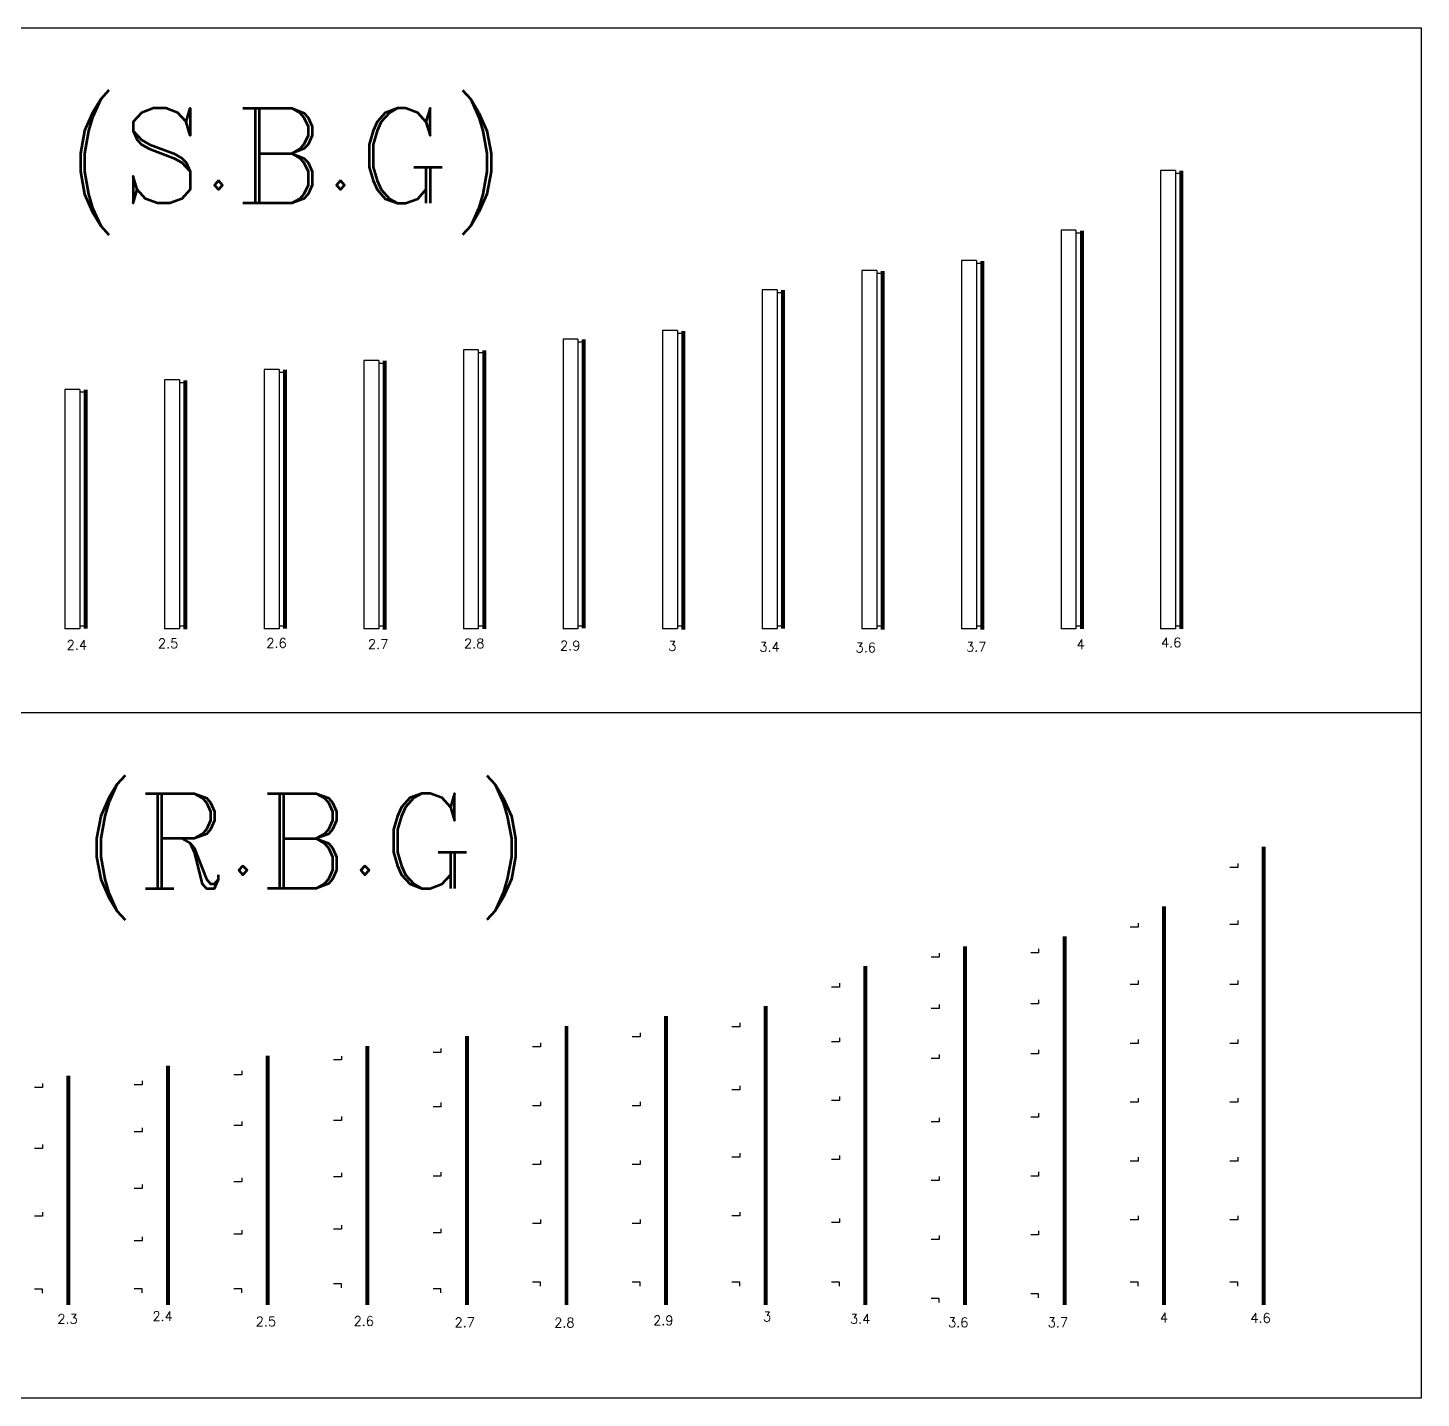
# Model space of a CAD drawing. Extents: x 462150 to 593348, y 35809 to 85242.
# Drawn here: x 579361 to 593348, y 47073 to 60829 of the extents above; entities that cross this region are included whole.
import ezdxf

# ---------------------------------------------------------------- set-up
doc = ezdxf.new("R2010")
doc.units = 0
doc.header["$LTSCALE"] = 500
doc.header["$MEASUREMENT"] = 0
for name, color, linetype in [('AC-DUCT SUPPLY', 4, 'Continuous'), ('AC-R.C.D', 61, 'Continuous'), ('AC-S.C.D.', 150, 'Continuous'), ('M_DIMENSION', 30, 'Continuous'), ('PL-W-TEXT', 7, 'Continuous')]:
    doc.layers.add(name, color=color, linetype=linetype)
doc.styles.add('FF-LOOP', font='romanc.shx', dxfattribs={"height": 2})

# ---------------------------------------------------------------- blocks, each defined once
blk = doc.blocks.new('A$C1E0125C7')
at = {"layer": 'AC-R.C.D', "linetype": 'Continuous', "const_width": 40}
blk.add_lwpolyline([(0, 0), (0, 2800)], dxfattribs=at)
at = {"layer": 'AC-R.C.D', "elevation": 0}
for points in [[(66, 2590, 0, 51.9, 0), (169, 2590, 0, 0, 0), (215, 2590, 0, 0, 0), (215, 2552, 0, 0, 0), (260, 2630, 0, 0, 0)], [(66, 1408, 0, 51.9, 0), (169, 1408, 0, 0, 0), (215, 1408, 0, 0, 0), (215, 1370, 0, 0, 0), (260, 1449, 0, 0, 0)], [(66, 227, 0, 51.9, 0), (169, 227, 0, 0, 0), (215, 227, 0, 0, 0), (215, 265, 0, 0, 0), (260, 186, 0, 0, 0)]]:
    blk.add_lwpolyline(points, format="xyseb", dxfattribs=at)
for points in [[(260, 2630), (260, 2590), (340, 2590)], [(260, 1449), (260, 1408), (340, 1408)], [(260, 186), (260, 227), (340, 227)]]:
    blk.add_lwpolyline(points, dxfattribs=at)
at = {"layer": 'AC-R.C.D'}
for points in [[(66, 1999, 0, 51.9, 0), (169, 1999, 0, 0, 0), (215, 1999, 0, 0, 0), (215, 1961, 0, 0, 0), (260, 2039, 0, 0, 0)], [(66, 818, 0, 51.9, 0), (169, 818, 0, 0, 0), (215, 818, 0, 0, 0), (215, 779, 0, 0, 0), (260, 858, 0, 0, 0)]]:
    blk.add_lwpolyline(points, format="xyseb", dxfattribs=at)
for points in [[(260, 2039), (260, 1999), (340, 1999)], [(260, 858), (260, 818), (340, 818)]]:
    blk.add_lwpolyline(points, dxfattribs=at)
blk = doc.blocks.new('A$C4C666301')
at = {"layer": 'AC-R.C.D', "linetype": 'Continuous', "const_width": 40}
blk.add_lwpolyline([(0, 0), (0, 4000)], dxfattribs=at)
at = {"layer": 'AC-R.C.D', "elevation": 0}
for points in [[(66, 3790, 0, 51.9, 0), (169, 3790, 0, 0, 0), (215, 3790, 0, 0, 0), (215, 3752, 0, 0, 0), (260, 3830, 0, 0, 0)], [(66, 3216, 0, 51.9, 0), (169, 3216, 0, 0, 0), (215, 3216, 0, 0, 0), (215, 3178, 0, 0, 0), (260, 3256, 0, 0, 0)], [(66, 2034, 0, 51.9, 0), (169, 2034, 0, 0, 0), (215, 2034, 0, 0, 0), (215, 1996, 0, 0, 0), (260, 2074, 0, 0, 0)], [(66, 853, 0, 51.9, 0), (169, 853, 0, 0, 0), (215, 853, 0, 0, 0), (215, 814, 0, 0, 0), (260, 893, 0, 0, 0)], [(66, 227, 0, 51.9, 0), (169, 227, 0, 0, 0), (215, 227, 0, 0, 0), (215, 265, 0, 0, 0), (260, 186, 0, 0, 0)]]:
    blk.add_lwpolyline(points, format="xyseb", dxfattribs=at)
for points in [[(260, 3830), (260, 3790), (340, 3790)], [(260, 3256), (260, 3216), (340, 3216)], [(260, 2074), (260, 2034), (340, 2034)], [(260, 893), (260, 853), (340, 853)], [(260, 186), (260, 227), (340, 227)]]:
    blk.add_lwpolyline(points, dxfattribs=at)
at = {"layer": 'AC-R.C.D'}
for points in [[(66, 2625, 0, 51.9, 0), (169, 2625, 0, 0, 0), (215, 2625, 0, 0, 0), (215, 2587, 0, 0, 0), (260, 2665, 0, 0, 0)], [(66, 1443, 0, 51.9, 0), (169, 1443, 0, 0, 0), (215, 1443, 0, 0, 0), (215, 1405, 0, 0, 0), (260, 1484, 0, 0, 0)]]:
    blk.add_lwpolyline(points, format="xyseb", dxfattribs=at)
for points in [[(260, 2665), (260, 2625), (340, 2625)], [(260, 1484), (260, 1443), (340, 1443)]]:
    blk.add_lwpolyline(points, dxfattribs=at)
blk = doc.blocks.new('A$C45D35EFF')
at = {"layer": 'AC-R.C.D', "linetype": 'Continuous', "const_width": 40, "elevation": 0}
blk.add_lwpolyline([(20, 0), (20, 3400)], dxfattribs=at)
at = {"layer": 'AC-R.C.D', "elevation": 0}
for points in [[(86, 3190, 0, 51.9, 0), (189, 3190, 0, 0, 0), (235, 3190, 0, 0, 0), (235, 3152, 0, 0, 0), (280, 3230, 0, 0, 0)], [(86, 2642, 0, 51.9, 0), (189, 2642, 0, 0, 0), (235, 2642, 0, 0, 0), (235, 2603, 0, 0, 0), (280, 2682, 0, 0, 0)], [(86, 2051, 0, 51.9, 0), (189, 2051, 0, 0, 0), (235, 2051, 0, 0, 0), (235, 2012, 0, 0, 0), (280, 2091, 0, 0, 0)], [(86, 1460, 0, 51.9, 0), (189, 1460, 0, 0, 0), (235, 1460, 0, 0, 0), (235, 1422, 0, 0, 0), (280, 1500, 0, 0, 0)], [(86, 827, 0, 51.9, 0), (189, 827, 0, 0, 0), (235, 827, 0, 0, 0), (235, 788, 0, 0, 0), (280, 867, 0, 0, 0)], [(86, 227, 0, 51.9, 0), (189, 227, 0, 0, 0), (235, 227, 0, 0, 0), (235, 265, 0, 0, 0), (280, 186, 0, 0, 0)]]:
    blk.add_lwpolyline(points, format="xyseb", dxfattribs=at)
for points in [[(280, 3230), (280, 3190), (360, 3190)], [(280, 2682), (280, 2642), (360, 2642)], [(280, 2091), (280, 2051), (360, 2051)], [(280, 1500), (280, 1460), (360, 1460)], [(280, 867), (280, 827), (360, 827)], [(280, 186), (280, 227), (360, 227)]]:
    blk.add_lwpolyline(points, dxfattribs=at)
blk = doc.blocks.new('A$C209200EE')
at = {"layer": 'AC-R.C.D', "linetype": 'Continuous', "const_width": 40, "elevation": 0}
blk.add_lwpolyline([(0, 340), (2700, 340)], dxfattribs=at)
at = {"layer": 'AC-R.C.D', "elevation": 0}
for points in [[(161, 274, 0, 51.9, 0), (161, 171, 0, 0, 0), (161, 125, 0, 0, 0), (200, 125, 0, 0, 0), (121, 79, 0, 0, 0)], [(722, 274, 0, 51.9, 0), (722, 171, 0, 0, 0), (722, 125, 0, 0, 0), (684, 125, 0, 0, 0), (763, 79, 0, 0, 0)], [(1292, 274, 0, 51.9, 0), (1292, 171, 0, 0, 0), (1292, 125, 0, 0, 0), (1253, 125, 0, 0, 0), (1332, 79, 0, 0, 0)], [(1989, 274, 0, 51.9, 0), (1989, 170, 0, 0, 0), (1989, 125, 0, 0, 0), (1951, 125, 0, 0, 0), (2030, 79, 0, 0, 0)], [(2532, 274, 0, 51.9, 0), (2532, 170, 0, 0, 0), (2532, 125, 0, 0, 0), (2494, 125, 0, 0, 0), (2572, 79, 0, 0, 0)]]:
    blk.add_lwpolyline(points, format="xyseb", dxfattribs=at)
for points in [[(121, 79), (161, 79), (161, 0)], [(763, 79), (722, 79), (722, 0)], [(1332, 79), (1292, 79), (1292, 0)], [(2030, 79), (1989, 79), (1989, 0)], [(2572, 79), (2532, 79), (2532, 0)]]:
    blk.add_lwpolyline(points, dxfattribs=at)
blk = doc.blocks.new('A$C1F9E3683')
at = {"layer": 'AC-R.C.D', "linetype": 'Continuous', "const_width": 40, "elevation": 0}
blk.add_lwpolyline([(20, 0), (20, 2500)], dxfattribs=at)
at = {"layer": 'AC-R.C.D', "elevation": 0}
for points in [[(86, 2308, 0, 51.9, 0), (189, 2308, 0, 0, 0), (235, 2308, 0, 0, 0), (235, 2270, 0, 0, 0), (280, 2348, 0, 0, 0)], [(86, 1802, 0, 51.9, 0), (189, 1802, 0, 0, 0), (235, 1802, 0, 0, 0), (235, 1764, 0, 0, 0), (280, 1842, 0, 0, 0)], [(86, 1235, 0, 51.9, 0), (189, 1235, 0, 0, 0), (235, 1235, 0, 0, 0), (235, 1197, 0, 0, 0), (280, 1275, 0, 0, 0)], [(86, 709, 0, 51.9, 0), (189, 709, 0, 0, 0), (235, 709, 0, 0, 0), (235, 671, 0, 0, 0), (280, 750, 0, 0, 0)], [(86, 161, 0, 51.9, 0), (189, 161, 0, 0, 0), (235, 161, 0, 0, 0), (235, 200, 0, 0, 0), (280, 121, 0, 0, 0)]]:
    blk.add_lwpolyline(points, format="xyseb", dxfattribs=at)
for points in [[(280, 2348), (280, 2308), (360, 2308)], [(280, 1842), (280, 1802), (360, 1802)], [(280, 1275), (280, 1235), (360, 1235)], [(280, 750), (280, 709), (360, 709)], [(280, 121), (280, 161), (360, 161)]]:
    blk.add_lwpolyline(points, dxfattribs=at)
blk = doc.blocks.new('A$C0ED90289')
at = {"layer": 'AC-R.C.D', "linetype": 'Continuous', "const_width": 40, "elevation": 0}
blk.add_lwpolyline([(20, 0), (20, 2600)], dxfattribs=at)
at = {"layer": 'AC-R.C.D', "elevation": 0}
for points in [[(86, 2458, 0, 51.9, 0), (189, 2458, 0, 0, 0), (235, 2458, 0, 0, 0), (235, 2420, 0, 0, 0), (280, 2498, 0, 0, 0)], [(86, 1852, 0, 51.9, 0), (189, 1852, 0, 0, 0), (235, 1852, 0, 0, 0), (235, 1814, 0, 0, 0), (280, 1892, 0, 0, 0)], [(86, 1285, 0, 51.9, 0), (189, 1285, 0, 0, 0), (235, 1285, 0, 0, 0), (235, 1247, 0, 0, 0), (280, 1325, 0, 0, 0)], [(86, 759, 0, 51.9, 0), (189, 759, 0, 0, 0), (235, 759, 0, 0, 0), (235, 721, 0, 0, 0), (280, 800, 0, 0, 0)], [(86, 211, 0, 51.9, 0), (189, 211, 0, 0, 0), (235, 211, 0, 0, 0), (235, 250, 0, 0, 0), (280, 171, 0, 0, 0)]]:
    blk.add_lwpolyline(points, format="xyseb", dxfattribs=at)
for points in [[(280, 2498), (280, 2458), (360, 2458)], [(280, 1892), (280, 1852), (360, 1852)], [(280, 1325), (280, 1285), (360, 1285)], [(280, 800), (280, 759), (360, 759)], [(280, 171), (280, 211), (360, 211)]]:
    blk.add_lwpolyline(points, dxfattribs=at)
blk = doc.blocks.new('A$C594D7628')
at = {"layer": 'AC-R.C.D', "linetype": 'Continuous', "const_width": 40, "elevation": 0}
blk.add_lwpolyline([(20, 0), (20, 2400)], dxfattribs=at)
at = {"layer": 'AC-R.C.D', "elevation": 0}
for points in [[(86, 2208, 0, 51.9, 0), (189, 2208, 0, 0, 0), (235, 2208, 0, 0, 0), (235, 2170, 0, 0, 0), (280, 2248, 0, 0, 0)], [(86, 1736, 0, 51.9, 0), (189, 1736, 0, 0, 0), (235, 1736, 0, 0, 0), (235, 1697, 0, 0, 0), (280, 1776, 0, 0, 0)], [(86, 1169, 0, 51.9, 0), (189, 1169, 0, 0, 0), (235, 1169, 0, 0, 0), (235, 1130, 0, 0, 0), (280, 1209, 0, 0, 0)], [(86, 643, 0, 51.9, 0), (189, 643, 0, 0, 0), (235, 643, 0, 0, 0), (235, 605, 0, 0, 0), (280, 683, 0, 0, 0)], [(86, 161, 0, 51.9, 0), (189, 161, 0, 0, 0), (235, 161, 0, 0, 0), (235, 200, 0, 0, 0), (280, 121, 0, 0, 0)]]:
    blk.add_lwpolyline(points, format="xyseb", dxfattribs=at)
for points in [[(280, 2248), (280, 2208), (360, 2208)], [(280, 1776), (280, 1736), (360, 1736)], [(280, 1209), (280, 1169), (360, 1169)], [(280, 683), (280, 643), (360, 643)], [(280, 121), (280, 161), (360, 161)]]:
    blk.add_lwpolyline(points, dxfattribs=at)
blk = doc.blocks.new('A$C79BD11F7')
at = {"layer": 'AC-R.C.D', "linetype": 'Continuous', "const_width": 40, "elevation": 0}
blk.add_lwpolyline([(20, 0), (20, 2300)], dxfattribs=at)
at = {"layer": 'AC-R.C.D', "elevation": 0}
for points in [[(86, 2181, 0, 51.9, 0), (189, 2181, 0, 0, 0), (235, 2181, 0, 0, 0), (235, 2143, 0, 0, 0), (280, 2221, 0, 0, 0)], [(86, 1569, 0, 51.9, 0), (189, 1569, 0, 0, 0), (235, 1569, 0, 0, 0), (235, 1531, 0, 0, 0), (280, 1609, 0, 0, 0)], [(86, 889, 0, 51.9, 0), (189, 889, 0, 0, 0), (235, 889, 0, 0, 0), (235, 851, 0, 0, 0), (280, 930, 0, 0, 0)], [(86, 158, 0, 51.9, 0), (189, 158, 0, 0, 0), (235, 158, 0, 0, 0), (235, 196, 0, 0, 0), (280, 117, 0, 0, 0)]]:
    blk.add_lwpolyline(points, format="xyseb", dxfattribs=at)
for points in [[(280, 2221), (280, 2181), (360, 2181)], [(280, 1609), (280, 1569), (360, 1569)], [(280, 930), (280, 889), (360, 889)], [(280, 117), (280, 158), (360, 158)]]:
    blk.add_lwpolyline(points, dxfattribs=at)
blk = doc.blocks.new('A$C26994931')
at = {"layer": 'AC-R.C.D', "linetype": 'Continuous', "const_width": 40, "elevation": 0}
blk.add_lwpolyline([(20, 0), (20, 3000)], dxfattribs=at)
at = {"layer": 'AC-R.C.D', "elevation": 0}
for points in [[(86, 2790, 0, 51.9, 0), (189, 2790, 0, 0, 0), (235, 2790, 0, 0, 0), (235, 2752, 0, 0, 0), (280, 2830, 0, 0, 0)], [(86, 2157, 0, 51.9, 0), (189, 2157, 0, 0, 0), (235, 2157, 0, 0, 0), (235, 2119, 0, 0, 0), (280, 2197, 0, 0, 0)], [(86, 1483, 0, 51.9, 0), (189, 1483, 0, 0, 0), (235, 1483, 0, 0, 0), (235, 1444, 0, 0, 0), (280, 1523, 0, 0, 0)], [(86, 892, 0, 51.9, 0), (189, 892, 0, 0, 0), (235, 892, 0, 0, 0), (235, 854, 0, 0, 0), (280, 932, 0, 0, 0)], [(86, 227, 0, 51.9, 0), (189, 227, 0, 0, 0), (235, 227, 0, 0, 0), (235, 265, 0, 0, 0), (280, 186, 0, 0, 0)]]:
    blk.add_lwpolyline(points, format="xyseb", dxfattribs=at)
for points in [[(280, 2830), (280, 2790), (360, 2790)], [(280, 2197), (280, 2157), (360, 2157)], [(280, 1523), (280, 1483), (360, 1483)], [(280, 932), (280, 892), (360, 892)], [(280, 186), (280, 227), (360, 227)]]:
    blk.add_lwpolyline(points, dxfattribs=at)
blk = doc.blocks.new('A$C0FC46B5D')
at = {"layer": 'AC-R.C.D', "linetype": 'Continuous', "const_width": 40, "elevation": 0}
blk.add_lwpolyline([(20, 0), (20, 2900)], dxfattribs=at)
at = {"layer": 'AC-R.C.D', "elevation": 0}
for points in [[(86, 2690, 0, 51.9, 0), (189, 2690, 0, 0, 0), (235, 2690, 0, 0, 0), (235, 2652, 0, 0, 0), (280, 2730, 0, 0, 0)], [(86, 1999, 0, 51.9, 0), (189, 1999, 0, 0, 0), (235, 1999, 0, 0, 0), (235, 1961, 0, 0, 0), (280, 2039, 0, 0, 0)], [(86, 1408, 0, 51.9, 0), (189, 1408, 0, 0, 0), (235, 1408, 0, 0, 0), (235, 1370, 0, 0, 0), (280, 1449, 0, 0, 0)], [(86, 818, 0, 51.9, 0), (189, 818, 0, 0, 0), (235, 818, 0, 0, 0), (235, 779, 0, 0, 0), (280, 858, 0, 0, 0)], [(86, 227, 0, 51.9, 0), (189, 227, 0, 0, 0), (235, 227, 0, 0, 0), (235, 265, 0, 0, 0), (280, 186, 0, 0, 0)]]:
    blk.add_lwpolyline(points, format="xyseb", dxfattribs=at)
for points in [[(280, 2730), (280, 2690), (360, 2690)], [(280, 2039), (280, 1999), (360, 1999)], [(280, 1449), (280, 1408), (360, 1408)], [(280, 858), (280, 818), (360, 818)], [(280, 186), (280, 227), (360, 227)]]:
    blk.add_lwpolyline(points, dxfattribs=at)
blk = doc.blocks.new('A$C707A7597')
at = {"layer": 'AC-R.C.D', "linetype": 'Continuous', "const_width": 40, "elevation": 0}
blk.add_lwpolyline([(20, 0), (20, 3700)], dxfattribs=at)
at = {"layer": 'AC-R.C.D', "elevation": 0}
for points in [[(86, 3535, 0, 51.9, 0), (189, 3535, 0, 0, 0), (235, 3535, 0, 0, 0), (235, 3497, 0, 0, 0), (280, 3575, 0, 0, 0)], [(86, 3021, 0, 51.9, 0), (189, 3021, 0, 0, 0), (235, 3021, 0, 0, 0), (235, 2983, 0, 0, 0), (280, 3061, 0, 0, 0)], [(86, 2520, 0, 51.9, 0), (189, 2520, 0, 0, 0), (235, 2520, 0, 0, 0), (235, 2482, 0, 0, 0), (280, 2560, 0, 0, 0)], [(86, 1884, 0, 51.9, 0), (189, 1884, 0, 0, 0), (235, 1884, 0, 0, 0), (235, 1846, 0, 0, 0), (280, 1924, 0, 0, 0)], [(86, 1293, 0, 51.9, 0), (189, 1293, 0, 0, 0), (235, 1293, 0, 0, 0), (235, 1255, 0, 0, 0), (280, 1334, 0, 0, 0)], [(86, 703, 0, 51.9, 0), (189, 703, 0, 0, 0), (235, 703, 0, 0, 0), (235, 664, 0, 0, 0), (280, 743, 0, 0, 0)], [(86, 109, 0, 51.9, 0), (189, 109, 0, 0, 0), (235, 109, 0, 0, 0), (235, 148, 0, 0, 0), (280, 69, 0, 0, 0)]]:
    blk.add_lwpolyline(points, format="xyseb", dxfattribs=at)
for points in [[(280, 3575), (280, 3535), (360, 3535)], [(280, 3061), (280, 3021), (360, 3021)], [(280, 2560), (280, 2520), (360, 2520)], [(280, 1924), (280, 1884), (360, 1884)], [(280, 1334), (280, 1293), (360, 1293)], [(280, 743), (280, 703), (360, 703)], [(280, 69), (280, 110), (360, 110)]]:
    blk.add_lwpolyline(points, dxfattribs=at)
blk = doc.blocks.new('A$C63062020')
at = {"layer": 'AC-DUCT SUPPLY'}
for p, q in [((387, 2404, 0), (537, 2404, 0)), ((387, 2404, 0), (387, 0, 0)), ((537, 2404, 0), (537, 0, 0)), ((328, 2374, 0), (387, 2374, 0)), ((328, 27, 0), (387, 27, 0)), ((387, 0, 0), (537, 0, 0))]:
    blk.add_line(p, q, dxfattribs=at)
at = {"layer": 'AC-S.C.D.', "const_width": 40, "elevation": 0}
blk.add_lwpolyline([(328, 0), (328, 2400)], dxfattribs=at)
at = {"layer": 'AC-S.C.D.', "elevation": 0}
for points in [[(0, 2216, 0, 46.1, 0), (92, 2216, 0, 0, 0), (224, 2216, 0, 0, 0)], [(0, 1818, 0, 46.1, 0), (92, 1818, 0, 0, 0), (224, 1818, 0, 0, 0)], [(0, 1384, 0, 46.1, 0), (92, 1384, 0, 0, 0), (224, 1384, 0, 0, 0)], [(0, 990, 0, 46.1, 0), (92, 990, 0, 0, 0), (224, 990, 0, 0, 0)], [(0, 572, 0, 46.1, 0), (92, 572, 0, 0, 0), (224, 571, 0, 0, 0)], [(0, 195, 0, 46.1, 0), (92, 195, 0, 0, 0), (224, 195, 0, 0, 0)]]:
    blk.add_lwpolyline(points, format="xyseb", dxfattribs=at)
blk = doc.blocks.new('A$C44D125F1')
at = {"layer": 'AC-DUCT SUPPLY'}
for p, q in [((328, 2474, 0), (387, 2474, 0)), ((387, 2504, 0), (537, 2504, 0)), ((387, 2504, 0), (387, 4, 0)), ((537, 2504, 0), (537, 4, 0)), ((328, 31, 0), (387, 31, 0)), ((387, 4, 0), (537, 4, 0))]:
    blk.add_line(p, q, dxfattribs=at)
at = {"layer": 'AC-S.C.D.', "const_width": 40, "elevation": 0}
blk.add_lwpolyline([(328, 0), (328, 2500)], dxfattribs=at)
at = {"layer": 'AC-S.C.D.', "elevation": 0}
for points in [[(0, 2413, 0, 46.1, 0), (92, 2413, 0, 0, 0), (224, 2413, 0, 0, 0)], [(0, 2013, 0, 46.1, 0), (92, 2013, 0, 0, 0), (224, 2013, 0, 0, 0)], [(0, 1734, 0, 46.1, 0), (92, 1734, 0, 0, 0), (224, 1734, 0, 0, 0)], [(0, 1300, 0, 46.1, 0), (92, 1300, 0, 0, 0), (224, 1300, 0, 0, 0)], [(0, 906, 0, 46.1, 0), (92, 906, 0, 0, 0), (224, 905, 0, 0, 0)], [(0, 487, 0, 46.1, 0), (92, 487, 0, 0, 0), (224, 487, 0, 0, 0)], [(0, 111, 0, 46.1, 0), (92, 111, 0, 0, 0), (224, 111, 0, 0, 0)]]:
    blk.add_lwpolyline(points, format="xyseb", dxfattribs=at)
blk = doc.blocks.new('A$C2B691D29')
at = {"layer": 'AC-DUCT SUPPLY'}
for p, q in [((328, 2574, 0), (387, 2574, 0)), ((387, 2604, 0), (537, 2604, 0)), ((387, 2604, 0), (387, 0, 0)), ((537, 2604, 0), (537, 0, 0)), ((328, 27, 0), (387, 27, 0)), ((387, 0, 0), (537, 0, 0))]:
    blk.add_line(p, q, dxfattribs=at)
at = {"layer": 'AC-S.C.D.', "elevation": 0}
for points in [[(0, 2499, 0, 46.1, 0), (92, 2499, 0, 0, 0), (224, 2499, 0, 0, 0)], [(0, 2137, 0, 46.1, 0), (92, 2137, 0, 0, 0), (224, 2137, 0, 0, 0)], [(0, 1739, 0, 46.1, 0), (92, 1739, 0, 0, 0), (224, 1739, 0, 0, 0)], [(0, 1305, 0, 46.1, 0), (92, 1305, 0, 0, 0), (224, 1305, 0, 0, 0)], [(0, 911, 0, 46.1, 0), (92, 911, 0, 0, 0), (224, 911, 0, 0, 0)], [(0, 493, 0, 46.1, 0), (92, 493, 0, 0, 0), (224, 493, 0, 0, 0)], [(0, 116, 0, 46.1, 0), (92, 116, 0, 0, 0), (224, 116, 0, 0, 0)]]:
    blk.add_lwpolyline(points, format="xyseb", dxfattribs=at)
at = {"layer": 'AC-S.C.D.', "const_width": 40, "elevation": 0}
blk.add_lwpolyline([(328, 0), (328, 2600)], dxfattribs=at)
blk = doc.blocks.new('A$C0B5D589A')
at = {"layer": 'AC-DUCT SUPPLY'}
for p, q in [((328, 2674, 0), (387, 2674, 0)), ((387, 2704, 0), (537, 2704, 0)), ((387, 2704, 0), (387, 10, 0)), ((537, 2704, 0), (537, 10, 0)), ((328, 37, 0), (387, 37, 0)), ((387, 10, 0), (537, 10, 0))]:
    blk.add_line(p, q, dxfattribs=at)
at = {"layer": 'AC-S.C.D.', "const_width": 40, "elevation": 0}
blk.add_lwpolyline([(328, 0), (328, 2700)], dxfattribs=at)
at = {"layer": 'AC-S.C.D.', "elevation": 0}
for points in [[(0, 2497, 0, 46.1, 0), (92, 2497, 0, 0, 0), (224, 2497, 0, 0, 0)], [(0, 2127, 0, 46.1, 0), (92, 2127, 0, 0, 0), (224, 2127, 0, 0, 0)], [(0, 1729, 0, 46.1, 0), (92, 1729, 0, 0, 0), (224, 1729, 0, 0, 0)], [(0, 1295, 0, 46.1, 0), (92, 1295, 0, 0, 0), (224, 1295, 0, 0, 0)], [(0, 901, 0, 46.1, 0), (92, 901, 0, 0, 0), (224, 901, 0, 0, 0)], [(0, 483, 0, 46.1, 0), (92, 483, 0, 0, 0), (224, 483, 0, 0, 0)], [(0, 106, 0, 46.1, 0), (92, 106, 0, 0, 0), (224, 106, 0, 0, 0)]]:
    blk.add_lwpolyline(points, format="xyseb", dxfattribs=at)
blk = doc.blocks.new('A$C42CB022B')
at = {"layer": 'AC-DUCT SUPPLY'}
for p, q in [((387, 2804, 0), (537, 2804, 0)), ((387, 2804, 0), (387, 3, 0)), ((537, 2804, 0), (537, 3, 0)), ((328, 2774, 0), (387, 2774, 0)), ((328, 30, 0), (387, 30, 0)), ((387, 3, 0), (537, 3, 0))]:
    blk.add_line(p, q, dxfattribs=at)
at = {"layer": 'AC-S.C.D.', "const_width": 40, "elevation": 0}
blk.add_lwpolyline([(328, 0), (328, 2800)], dxfattribs=at)
at = {"layer": 'AC-S.C.D.', "elevation": 0}
for points in [[(0, 2606, 0, 46.1, 0), (92, 2606, 0, 0, 0), (224, 2606, 0, 0, 0)], [(0, 2199, 0, 46.1, 0), (92, 2199, 0, 0, 0), (224, 2199, 0, 0, 0)], [(0, 1802, 0, 46.1, 0), (92, 1802, 0, 0, 0), (224, 1801, 0, 0, 0)], [(0, 1368, 0, 46.1, 0), (92, 1368, 0, 0, 0), (224, 1368, 0, 0, 0)], [(0, 973, 0, 46.1, 0), (92, 973, 0, 0, 0), (224, 973, 0, 0, 0)], [(0, 555, 0, 46.1, 0), (92, 555, 0, 0, 0), (224, 555, 0, 0, 0)], [(0, 178, 0, 46.1, 0), (92, 178, 0, 0, 0), (224, 178, 0, 0, 0)]]:
    blk.add_lwpolyline(points, format="xyseb", dxfattribs=at)
blk = doc.blocks.new('A$C2F1F783C')
at = {"layer": 'AC-DUCT SUPPLY'}
for p, q in [((328, 2874, 0), (387, 2874, 0)), ((387, 2904, 0), (537, 2904, 0)), ((387, 2904, 0), (387, -4, 0)), ((537, 2904, 0), (537, -4, 0)), ((328, 23, 0), (387, 23, 0)), ((387, -4, 0), (537, -4, 0))]:
    blk.add_line(p, q, dxfattribs=at)
at = {"layer": 'AC-S.C.D.', "const_width": 40, "elevation": 0}
blk.add_lwpolyline([(328, 0), (328, 2900)], dxfattribs=at)
at = {"layer": 'AC-S.C.D.', "elevation": 0}
for points in [[(0, 2666, 0, 46.1, 0), (92, 2666, 0, 0, 0), (224, 2666, 0, 0, 0)], [(0, 2193, 0, 46.1, 0), (92, 2193, 0, 0, 0), (224, 2193, 0, 0, 0)], [(0, 1795, 0, 46.1, 0), (92, 1795, 0, 0, 0), (224, 1795, 0, 0, 0)], [(0, 1361, 0, 46.1, 0), (92, 1361, 0, 0, 0), (224, 1361, 0, 0, 0)], [(0, 967, 0, 46.1, 0), (92, 967, 0, 0, 0), (224, 966, 0, 0, 0)], [(0, 548, 0, 46.1, 0), (92, 548, 0, 0, 0), (224, 548, 0, 0, 0)], [(0, 172, 0, 46.1, 0), (92, 172, 0, 0, 0), (224, 172, 0, 0, 0)]]:
    blk.add_lwpolyline(points, format="xyseb", dxfattribs=at)
blk = doc.blocks.new('A$C396A3AFC')
at = {"layer": 'AC-DUCT SUPPLY'}
for p, q in [((328, 2974, 0), (387, 2974, 0)), ((387, 3004, 0), (537, 3004, 0)), ((387, 3004, 0), (387, 9, 0)), ((537, 3004, 0), (537, 9, 0)), ((328, 36, 0), (387, 36, 0)), ((387, 9, 0), (537, 9, 0))]:
    blk.add_line(p, q, dxfattribs=at)
at = {"layer": 'AC-S.C.D.', "const_width": 40, "elevation": 0}
blk.add_lwpolyline([(328, 0), (328, 3000)], dxfattribs=at)
at = {"layer": 'AC-S.C.D.', "elevation": 0}
for points in [[(0, 2712, 0, 46.1, 0), (92, 2712, 0, 0, 0), (224, 2711, 0, 0, 0)], [(0, 2248, 0, 46.1, 0), (92, 2248, 0, 0, 0), (224, 2248, 0, 0, 0)], [(0, 1851, 0, 46.1, 0), (92, 1851, 0, 0, 0), (224, 1850, 0, 0, 0)], [(0, 1417, 0, 46.1, 0), (92, 1417, 0, 0, 0), (224, 1417, 0, 0, 0)], [(0, 1022, 0, 46.1, 0), (92, 1022, 0, 0, 0), (224, 1022, 0, 0, 0)], [(0, 604, 0, 46.1, 0), (92, 604, 0, 0, 0), (224, 604, 0, 0, 0)], [(0, 227, 0, 46.1, 0), (92, 227, 0, 0, 0), (224, 227, 0, 0, 0)]]:
    blk.add_lwpolyline(points, format="xyseb", dxfattribs=at)
blk = doc.blocks.new('A$C56E41181')
at = {"layer": 'AC-DUCT SUPPLY'}
for p, q in [((328, 3374, 0), (387, 3374, 0)), ((387, 3404, 0), (537, 3404, 0)), ((387, 3404, 0), (387, 0, 0)), ((537, 3404, 0), (537, 0, 0)), ((328, 27, 0), (387, 27, 0)), ((387, 0, 0), (537, 0, 0))]:
    blk.add_line(p, q, dxfattribs=at)
at = {"layer": 'AC-S.C.D.', "const_width": 40, "elevation": 0}
blk.add_lwpolyline([(328, 0), (328, 3400)], dxfattribs=at)
at = {"layer": 'AC-S.C.D.', "elevation": 0}
for points in [[(0, 3329, 0, 46.1, 0), (92, 3329, 0, 0, 0), (224, 3329, 0, 0, 0)], [(0, 2895, 0, 46.1, 0), (92, 2895, 0, 0, 0), (224, 2895, 0, 0, 0)], [(0, 2501, 0, 46.1, 0), (92, 2501, 0, 0, 0), (224, 2501, 0, 0, 0)], [(0, 2137, 0, 46.1, 0), (92, 2137, 0, 0, 0), (224, 2137, 0, 0, 0)], [(0, 1739, 0, 46.1, 0), (92, 1739, 0, 0, 0), (224, 1739, 0, 0, 0)], [(0, 1305, 0, 46.1, 0), (92, 1305, 0, 0, 0), (224, 1305, 0, 0, 0)], [(0, 911, 0, 46.1, 0), (92, 911, 0, 0, 0), (224, 911, 0, 0, 0)], [(0, 493, 0, 46.1, 0), (92, 493, 0, 0, 0), (224, 493, 0, 0, 0)], [(0, 116, 0, 46.1, 0), (92, 116, 0, 0, 0), (224, 116, 0, 0, 0)]]:
    blk.add_lwpolyline(points, format="xyseb", dxfattribs=at)
blk = doc.blocks.new('A$C261A0CAD')
at = {"layer": 'AC-DUCT SUPPLY'}
for p, q in [((328, 3674, 0), (387, 3674, 0)), ((387, 3704, 0), (537, 3704, 0)), ((387, 3704, 0), (387, 8, 0)), ((537, 3704, 0), (537, 8, 0)), ((328, 35, 0), (387, 35, 0)), ((387, 8, 0), (537, 8, 0))]:
    blk.add_line(p, q, dxfattribs=at)
at = {"layer": 'AC-S.C.D.', "const_width": 40, "elevation": 0}
blk.add_lwpolyline([(328, 0), (328, 3700)], dxfattribs=at)
at = {"layer": 'AC-S.C.D.', "elevation": 0}
for points in [[(0, 3594, 0, 46.1, 0), (92, 3594, 0, 0, 0), (224, 3594, 0, 0, 0)], [(0, 3261, 0, 46.1, 0), (92, 3261, 0, 0, 0), (224, 3261, 0, 0, 0)], [(0, 2937, 0, 46.1, 0), (92, 2937, 0, 0, 0), (224, 2937, 0, 0, 0)], [(0, 2504, 0, 46.1, 0), (92, 2504, 0, 0, 0), (224, 2504, 0, 0, 0)], [(0, 2137, 0, 46.1, 0), (92, 2137, 0, 0, 0), (224, 2137, 0, 0, 0)], [(0, 1739, 0, 46.1, 0), (92, 1739, 0, 0, 0), (224, 1739, 0, 0, 0)], [(0, 1305, 0, 46.1, 0), (92, 1305, 0, 0, 0), (224, 1305, 0, 0, 0)], [(0, 911, 0, 46.1, 0), (92, 911, 0, 0, 0), (224, 911, 0, 0, 0)], [(0, 493, 0, 46.1, 0), (92, 493, 0, 0, 0), (224, 493, 0, 0, 0)], [(0, 116, 0, 46.1, 0), (92, 116, 0, 0, 0), (224, 116, 0, 0, 0)]]:
    blk.add_lwpolyline(points, format="xyseb", dxfattribs=at)
blk = doc.blocks.new('A$C56CB7E1E')
at = {"layer": 'AC-DUCT SUPPLY'}
for p, q in [((328, 3974, 0), (387, 3974, 0)), ((387, 4004, 0), (537, 4004, 0)), ((387, 4004, 0), (387, 2, 0)), ((537, 4004, 0), (537, 2, 0)), ((328, 29, 0), (387, 29, 0)), ((387, 2, 0), (537, 2, 0))]:
    blk.add_line(p, q, dxfattribs=at)
at = {"layer": 'AC-S.C.D.', "const_width": 40, "elevation": 0}
blk.add_lwpolyline([(328, 0), (328, 4000)], dxfattribs=at)
at = {"layer": 'AC-S.C.D.', "elevation": 0}
for points in [[(0, 3890, 0, 46.1, 0), (92, 3890, 0, 0, 0), (224, 3890, 0, 0, 0)], [(0, 3429, 0, 46.1, 0), (92, 3429, 0, 0, 0), (224, 3429, 0, 0, 0)], [(0, 3032, 0, 46.1, 0), (92, 3032, 0, 0, 0), (224, 3032, 0, 0, 0)], [(0, 2598, 0, 46.1, 0), (92, 2598, 0, 0, 0), (224, 2598, 0, 0, 0)], [(0, 2216, 0, 46.1, 0), (92, 2216, 0, 0, 0), (224, 2216, 0, 0, 0)], [(0, 1819, 0, 46.1, 0), (92, 1819, 0, 0, 0), (224, 1819, 0, 0, 0)], [(0, 1385, 0, 46.1, 0), (92, 1385, 0, 0, 0), (224, 1385, 0, 0, 0)], [(0, 990, 0, 46.1, 0), (92, 990, 0, 0, 0), (224, 990, 0, 0, 0)], [(0, 572, 0, 46.1, 0), (92, 572, 0, 0, 0), (224, 572, 0, 0, 0)], [(0, 195, 0, 46.1, 0), (92, 195, 0, 0, 0), (224, 195, 0, 0, 0)]]:
    blk.add_lwpolyline(points, format="xyseb", dxfattribs=at)
blk = doc.blocks.new('A$C562A6D8C')
at = {"layer": 'AC-DUCT SUPPLY'}
for p, q in [((328, 3574, 0), (387, 3574, 0)), ((387, 3604, 0), (537, 3604, 0)), ((387, 3604, 0), (387, 8, 0)), ((537, 3604, 0), (537, 8, 0)), ((328, 35, 0), (387, 35, 0)), ((387, 8, 0), (537, 8, 0))]:
    blk.add_line(p, q, dxfattribs=at)
at = {"layer": 'AC-S.C.D.', "elevation": 0}
for points in [[(0, 3494, 0, 46.1, 0), (92, 3494, 0, 0, 0), (224, 3494, 0, 0, 0)], [(0, 3027, 0, 46.1, 0), (92, 3027, 0, 0, 0), (224, 3027, 0, 0, 0)], [(0, 2593, 0, 46.1, 0), (92, 2593, 0, 0, 0), (224, 2593, 0, 0, 0)], [(0, 2226, 0, 46.1, 0), (92, 2226, 0, 0, 0), (224, 2226, 0, 0, 0)], [(0, 1829, 0, 46.1, 0), (92, 1829, 0, 0, 0), (224, 1828, 0, 0, 0)], [(0, 1395, 0, 46.1, 0), (92, 1395, 0, 0, 0), (224, 1395, 0, 0, 0)], [(0, 1000, 0, 46.1, 0), (92, 1000, 0, 0, 0), (224, 1000, 0, 0, 0)], [(0, 557, 0, 46.1, 0), (92, 557, 0, 0, 0), (224, 557, 0, 0, 0)], [(0, 116, 0, 46.1, 0), (92, 116, 0, 0, 0), (224, 116, 0, 0, 0)]]:
    blk.add_lwpolyline(points, format="xyseb", dxfattribs=at)
at = {"layer": 'AC-S.C.D.', "const_width": 40, "elevation": 0}
blk.add_lwpolyline([(328, 0), (328, 3600)], dxfattribs=at)
blk = doc.blocks.new('A$C409B48AF')
at = {"layer": 'AC-DUCT SUPPLY'}
for p, q in [((328, 4574, 0), (387, 4574, 0)), ((387, 4604, 0), (537, 4604, 0)), ((387, 4604, 0), (387, 2, 0)), ((537, 4604, 0), (537, 2, 0)), ((328, 29, 0), (387, 29, 0)), ((387, 2, 0), (537, 2, 0))]:
    blk.add_line(p, q, dxfattribs=at)
at = {"layer": 'AC-S.C.D.', "const_width": 40, "elevation": 0}
blk.add_lwpolyline([(328, 0), (328, 4600)], dxfattribs=at)
at = {"layer": 'AC-S.C.D.', "elevation": 0}
for points in [[(0, 4490, 0, 46.1, 0), (92, 4490, 0, 0, 0), (224, 4490, 0, 0, 0)], [(0, 3980, 0, 46.1, 0), (92, 3980, 0, 0, 0), (224, 3980, 0, 0, 0)], [(0, 3493, 0, 46.1, 0), (92, 3493, 0, 0, 0), (224, 3493, 0, 0, 0)], [(0, 3066, 0, 46.1, 0), (92, 3066, 0, 0, 0), (224, 3066, 0, 0, 0)], [(0, 2598, 0, 46.1, 0), (92, 2598, 0, 0, 0), (224, 2598, 0, 0, 0)], [(0, 2177, 0, 46.1, 0), (92, 2177, 0, 0, 0), (224, 2177, 0, 0, 0)], [(0, 1764, 0, 46.1, 0), (92, 1764, 0, 0, 0), (224, 1764, 0, 0, 0)], [(0, 1330, 0, 46.1, 0), (92, 1330, 0, 0, 0), (224, 1330, 0, 0, 0)], [(0, 936, 0, 46.1, 0), (92, 936, 0, 0, 0), (224, 936, 0, 0, 0)], [(0, 518, 0, 46.1, 0), (92, 518, 0, 0, 0), (224, 518, 0, 0, 0)], [(0, 141, 0, 46.1, 0), (92, 141, 0, 0, 0), (224, 141, 0, 0, 0)]]:
    blk.add_lwpolyline(points, format="xyseb", dxfattribs=at)
blk = doc.blocks.new('A$C4047221A')
at = {"layer": 'AC-R.C.D', "linetype": 'Continuous', "const_width": 40, "elevation": 0}
blk.add_lwpolyline([(20, 0), (20, 4600)], dxfattribs=at)
at = {"layer": 'AC-R.C.D', "elevation": 0}
for points in [[(86, 4390, 0, 51.9, 0), (189, 4390, 0, 0, 0), (235, 4390, 0, 0, 0), (235, 4352, 0, 0, 0), (280, 4430, 0, 0, 0)], [(86, 3819, 0, 51.9, 0), (189, 3819, 0, 0, 0), (235, 3819, 0, 0, 0), (235, 3780, 0, 0, 0), (280, 3859, 0, 0, 0)], [(86, 3216, 0, 51.9, 0), (189, 3216, 0, 0, 0), (235, 3216, 0, 0, 0), (235, 3178, 0, 0, 0), (280, 3256, 0, 0, 0)], [(86, 2625, 0, 51.9, 0), (189, 2625, 0, 0, 0), (235, 2625, 0, 0, 0), (235, 2587, 0, 0, 0), (280, 2665, 0, 0, 0)], [(86, 2034, 0, 51.9, 0), (189, 2034, 0, 0, 0), (235, 2034, 0, 0, 0), (235, 1996, 0, 0, 0), (280, 2074, 0, 0, 0)], [(86, 1443, 0, 51.9, 0), (189, 1443, 0, 0, 0), (235, 1443, 0, 0, 0), (235, 1405, 0, 0, 0), (280, 1484, 0, 0, 0)], [(86, 853, 0, 51.9, 0), (189, 853, 0, 0, 0), (235, 853, 0, 0, 0), (235, 814, 0, 0, 0), (280, 893, 0, 0, 0)], [(86, 227, 0, 51.9, 0), (189, 227, 0, 0, 0), (235, 227, 0, 0, 0), (235, 265, 0, 0, 0), (280, 186, 0, 0, 0)]]:
    blk.add_lwpolyline(points, format="xyseb", dxfattribs=at)
for points in [[(280, 4430), (280, 4390), (360, 4390)], [(280, 3859), (280, 3818), (360, 3818)], [(280, 3256), (280, 3216), (360, 3216)], [(280, 2665), (280, 2625), (360, 2625)], [(280, 2074), (280, 2034), (360, 2034)], [(280, 1484), (280, 1443), (360, 1443)], [(280, 893), (280, 853), (360, 853)], [(280, 186), (280, 227), (360, 227)]]:
    blk.add_lwpolyline(points, dxfattribs=at)
blk = doc.blocks.new('3.6')
at = {"layer": 'AC-R.C.D', "linetype": 'Continuous', "const_width": 40}
blk.add_lwpolyline([(0, 0), (0, 3600)], dxfattribs=at)
at = {"layer": 'AC-R.C.D', "elevation": 0}
for points in [[(66, 3489, 0, 51.9, 0), (169, 3489, 0, 0, 0), (215, 3489, 0, 0, 0), (215, 3451, 0, 0, 0), (260, 3529, 0, 0, 0)], [(66, 2975, 0, 51.9, 0), (169, 2975, 0, 0, 0), (215, 2975, 0, 0, 0), (215, 2937, 0, 0, 0), (260, 3015, 0, 0, 0)], [(66, 1838, 0, 51.9, 0), (169, 1838, 0, 0, 0), (215, 1838, 0, 0, 0), (215, 1800, 0, 0, 0), (260, 1879, 0, 0, 0)], [(66, 657, 0, 51.9, 0), (169, 657, 0, 0, 0), (215, 657, 0, 0, 0), (215, 618, 0, 0, 0), (260, 697, 0, 0, 0)], [(66, 64, 0, 51.9, 0), (169, 64, 0, 0, 0), (215, 64, 0, 0, 0), (215, 102, 0, 0, 0), (260, 23, 0, 0, 0)]]:
    blk.add_lwpolyline(points, format="xyseb", dxfattribs=at)
for points in [[(260, 3529), (260, 3489), (340, 3489)], [(260, 3015), (260, 2975), (340, 2975)], [(260, 1879), (260, 1838), (340, 1838)], [(260, 697), (260, 657), (340, 657)], [(260, 23), (260, 64), (340, 64)]]:
    blk.add_lwpolyline(points, dxfattribs=at)
at = {"layer": 'AC-R.C.D'}
for points in [[(66, 2474, 0, 51.9, 0), (169, 2474, 0, 0, 0), (215, 2474, 0, 0, 0), (215, 2436, 0, 0, 0), (260, 2514, 0, 0, 0)], [(66, 1248, 0, 51.9, 0), (169, 1248, 0, 0, 0), (215, 1248, 0, 0, 0), (215, 1209, 0, 0, 0), (260, 1288, 0, 0, 0)]]:
    blk.add_lwpolyline(points, format="xyseb", dxfattribs=at)
for points in [[(260, 2514), (260, 2474), (340, 2474)], [(260, 1288), (260, 1248), (340, 1248)]]:
    blk.add_lwpolyline(points, dxfattribs=at)

msp = doc.modelspace()

# ---------------------------------------------------------------- linework, layer by layer
msp.add_line((593348.4, 53951.2), (565808.2, 53951.2))
msp.add_lwpolyline([(565808.2, 60829.1), (593348.4, 60829.1), (593348.4, 47073.2), (565808.2, 47073.2)], close=True)

# ---------------------------------------------------------------- block references
at = {"xscale": -1}
msp.add_blockref('3.6', (588768.5, 48009.7), dxfattribs=at)
at = {"layer": 'AC-DUCT SUPPLY', "xscale": -1}
for name, p in [('A$C409B48AF', (591270.4, 54794.5, 0)), ('A$C562A6D8C', (588270.4, 54788.5, 0))]:
    msp.add_blockref(name, p, dxfattribs=at)
at = {"layer": 'AC-R.C.D', "xscale": -1}
for name, p in [('A$C4047221A', (591788.5, 48009.7, 0)), ('A$C4C666301', (590768.5, 48009.7)), ('A$C1E0125C7', (584768.5, 48009.7)), ('A$C1F9E3683', (581788.5, 48009.7, 0)), ('A$C594D7628', (580788.5, 48009.7, 0)), ('A$C79BD11F7', (579788.5, 48009.7, 0))]:
    msp.add_blockref(name, p, dxfattribs=at)
at = {"layer": 'AC-R.C.D', "xscale": -1, "rotation": 270}
msp.add_blockref('A$C209200EE', (583428.7, 48009.7, 0), dxfattribs=at)
at = {"layer": 'AC-S.C.D.', "xscale": -1}
for name, p in [('A$C56CB7E1E', (590270.4, 54794.5, 0)), ('A$C261A0CAD', (589270.4, 54788.5, 0)), ('A$C56E41181', (587270.4, 54796.6, 0)), ('A$C396A3AFC', (586270.4, 54787.2, 0)), ('A$C2F1F783C', (585270.4, 54800.7, 0)), ('A$C0B5D589A', (583270.4, 54786.6, 0)), ('A$C42CB022B', (584270.4, 54793, 0)), ('A$C2B691D29', (582270.4, 54796.2, 0)), ('A$C63062020', (580270.4, 54796.4, 0)), ('A$C44D125F1', (581270.4, 54792.2, 0))]:
    msp.add_blockref(name, p, dxfattribs=at)
at = {"layer": 'M_DIMENSION', "xscale": -1}
for name, p in [('A$C707A7597', (589788.5, 48009.7, 0)), ('A$C45D35EFF', (587788.5, 48009.7, 0)), ('A$C0FC46B5D', (585788.5, 48009.7, 0)), ('A$C26994931', (586788.5, 48009.7, 0)), ('A$C0ED90289', (582788.5, 48009.7, 0))]:
    msp.add_blockref(name, p, dxfattribs=at)

# ---------------------------------------------------------------- texts
at = {"layer": 'PL-W-TEXT', "style": 'FF-LOOP'}
for s, height, p in [('SUPPLY BAR GRILL (S.B.G)', 952.56, (566211.8, 59069, 0)), ('2.5', 95.26, (580666.8, 54602.3, 0)), ('2.6', 95.26, (581755.3, 54606, 0)), ('2.7', 95.26, (582775.9, 54595.4, 0)), ('2.8', 95.26, (583739.3, 54601.7, 0)), ('4.6', 95.26, (590737.4, 54610.5)), ('2.4', 95.26, (579750, 54586.3, 0)), ('2.9', 95.26, (584703.8, 54579.7, 0)), ('3', 95.3, (585790.4, 54575.7, 0)), ('3.4', 95.26, (586704.5, 54568, 0)), ('3.6', 95.26, (587670.7, 54560.1, 0)), ('3.7', 95.26, (588780.4, 54567.9, 0)), ('4', 95.3, (589890.6, 54593.4)), ('RETURN BAR GRILL (R.B.G)', 952.56, (566211.8, 52191, 0)), ('2.3', 95.26, (579657, 47821, 0)), ('2.4', 95.26, (580612.1, 47848.4, 0)), ('2.5', 95.26, (581648.5, 47795.1, 0)), ('2.6', 95.26, (582630.9, 47799.5, 0)), ('2.7', 95.26, (583644.8, 47786.7, 0)), ('2.8', 95.26, (584645.1, 47783.8, 0)), ('2.9', 95.26, (585638.3, 47806, 0)), ('3', 95.3, (586741.3, 47843.9, 0)), ('3.4', 95.26, (587614.4, 47821.2, 0)), ('3.6', 95.26, (588599.5, 47786, 0)), ('3.7', 95.26, (589599.5, 47786, 0)), ('4', 95.3, (590725.6, 47834.1, 0)), ('4.6', 95.26, (591634.2, 47829.9, 0))]:
    msp.add_text(s, height=height, dxfattribs=at).set_placement(p)

doc.saveas('drawing.dxf')
